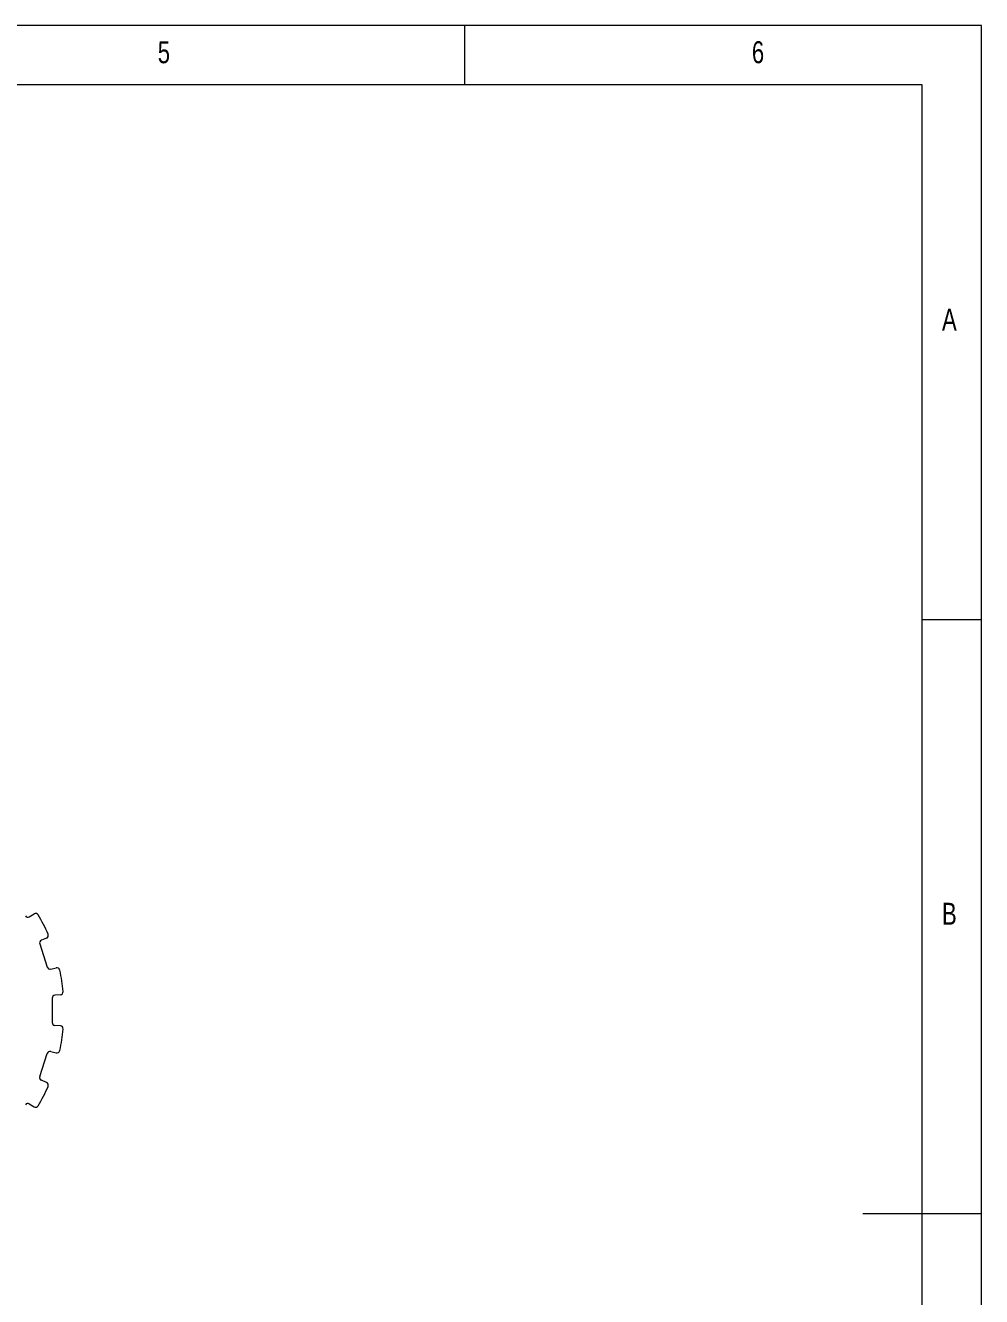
# Model space of a CAD drawing. Header units: millimetres. Extents: x 5 to 292, y 5 to 205.
# Drawn here: x 211.5 to 292, y 98 to 205 of the extents above; entities that cross this region are included whole.
import ezdxf

# ---------------------------------------------------------------- set-up
doc = ezdxf.new("R2010")
doc.units = ezdxf.units.MM
doc.styles.add('SLDTEXTSTYLE0', font='TXT', dxfattribs={"width": 0.75})

msp = doc.modelspace()

# ---------------------------------------------------------------- linework, layer by layer
at = {"color": 7, "linetype": 'Continuous', "lineweight": 0}
for p, q in [((292, 205), (5, 205)), ((248.5, 200), (248.5, 205)), ((292, 77.25), (292, 205)), ((287, 200), (10, 200)), ((287, 60.25), (287, 200)), ((287, 155), (292, 155)), ((292, 105), (282, 105))]:
    msp.add_line(p, q, dxfattribs=at)
at = {"color": 7, "linetype": 'Continuous', "lineweight": 15}
for p, q in [((211.86, 129.99), (212.26, 130.24)), ((212.74, 127.7), (213.37, 125.76)), ((213.31, 128.19), (212.88, 128.01)), ((213.66, 125.59), (214.11, 125.7)), ((213.78, 123.14), (213.78, 121.1)), ((214.47, 123.43), (214.01, 123.39)), ((214.47, 120.81), (214.01, 120.85)), ((212.74, 116.54), (213.37, 118.48)), ((213.66, 118.65), (214.11, 118.54)), ((213.31, 116.05), (212.88, 116.23)), ((211.86, 114.24), (212.26, 114))]:
    msp.add_line(p, q, dxfattribs=at)
at = {"color": 7, "linetype": 'Continuous', "lineweight": 15, "flags": 128}
for points in [[(211.86, 129.99), (211.86, 129.99)], [(212.26, 130.24), (212.26, 130.24)], [(212.61, 130.15), (212.61, 130.15)], [(213.44, 128.52), (213.44, 128.52)], [(212.74, 127.7), (212.74, 127.7)], [(212.88, 128.01), (212.88, 128.01)], [(213.31, 128.19), (213.31, 128.19)], [(213.37, 125.76), (213.37, 125.76)], [(213.66, 125.59), (213.66, 125.59)], [(214.11, 125.7), (214.11, 125.7)], [(214.42, 125.51), (214.42, 125.51)], [(213.78, 123.14), (213.78, 123.14)], [(214.01, 123.39), (214.01, 123.39)], [(214.47, 123.43), (214.47, 123.43)], [(214.7, 123.7), (214.7, 123.7)], [(213.78, 121.1), (213.78, 121.1)], [(214.01, 120.85), (214.01, 120.85)], [(214.47, 120.81), (214.47, 120.81)], [(214.7, 120.54), (214.7, 120.54)], [(213.37, 118.48), (213.37, 118.48)], [(213.66, 118.65), (213.66, 118.65)], [(214.11, 118.54), (214.11, 118.54)], [(214.42, 118.73), (214.42, 118.73)], [(212.74, 116.54), (212.74, 116.54)], [(212.88, 116.23), (212.88, 116.23)], [(213.31, 116.05), (213.31, 116.05)], [(213.44, 115.72), (213.44, 115.72)], [(211.86, 114.24), (211.86, 114.24)], [(212.26, 114), (212.26, 114)], [(212.61, 114.09), (212.61, 114.09)]]:
    msp.add_lwpolyline(points, dxfattribs=at)
at = {"color": 7, "linetype": 'Continuous', "lineweight": 15}
for centre, radius, start, end in [((211.73, 130.21), 0.25, 216, 301.2093), ((212.39, 130.02), 0.25, 30.2949, 121.2093), ((198.87, 122.12), 15.92, 23.7051, 30.2949), ((213.21, 128.42), 0.25, 292.7907, 23.7051), ((212.97, 127.78), 0.25, 112.7907, 198), ((213.6, 125.84), 0.25, 198, 283.2093), ((214.17, 125.46), 0.25, 12.2949, 103.2093), ((198.87, 122.12), 15.92, 5.7051, 12.2949), ((214.03, 123.14), 0.25, 94.7907, 180), ((214.45, 123.68), 0.25, 274.7907, 5.7051), ((214.03, 121.1), 0.25, 180, 265.2093), ((198.87, 122.12), 15.92, 347.7051, 354.2949), ((214.45, 120.56), 0.25, 354.2949, 85.2093), ((213.6, 118.4), 0.25, 76.7907, 162), ((214.17, 118.78), 0.25, 256.7907, 347.7051), ((198.87, 122.12), 15.92, 329.7051, 336.2949), ((212.97, 116.46), 0.25, 162, 247.2093), ((213.21, 115.82), 0.25, 336.2949, 67.2093), ((211.73, 114.03), 0.25, 58.7907, 144), ((212.39, 114.22), 0.25, 238.7907, 329.7051)]:
    msp.add_arc(centre, radius, start, end, dxfattribs=at)

# ---------------------------------------------------------------- texts
at = {"color": 7, "linetype": 'Continuous', "lineweight": 0, "char_height": 1.85, "attachment_point": 1, "style": 'SLDTEXTSTYLE0'}
for s, insert in [('5', (222.67, 203.67)), ('6', (272.67, 203.67)), ('A', (288.67, 181.17)), ('B', (288.67, 131.17))]:
    msp.add_mtext(s, dxfattribs=dict(at, insert=insert))

doc.saveas('drawing.dxf')
